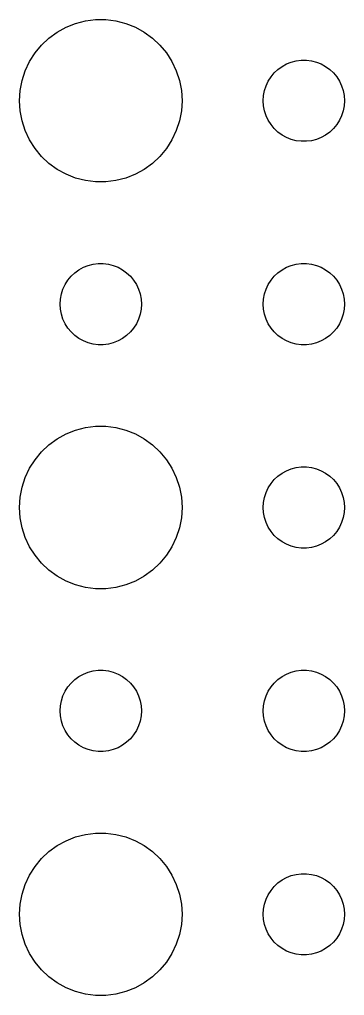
# Model space of a CAD drawing. Header units: metres. Extents: x -150 to 150, y -149 to 149.
# Drawn here: x 34.5 to 46.5, y -115.49 to -79.51 of the extents above; entities that cross this region are included whole.
import ezdxf

# ---------------------------------------------------------------- set-up
doc = ezdxf.new("R2010")
doc.units = ezdxf.units.M

msp = doc.modelspace()

# ---------------------------------------------------------------- linework, layer by layer
for p, q in [((36.9379, -79.5531), (37.3116, -79.5059)), ((37.3116, -79.5059), (37.6884, -79.5059)), ((37.6884, -79.5059), (38.0621, -79.5531)), ((35.8925, -79.967), (36.2227, -79.7855)), ((36.2227, -79.7855), (36.5729, -79.6468)), ((36.5729, -79.6468), (36.9379, -79.5531)), ((38.0621, -79.5531), (38.427, -79.6468)), ((38.427, -79.6468), (38.7773, -79.7855)), ((38.7773, -79.7855), (39.1075, -79.967)), ((35.3131, -80.4464), (35.5877, -80.1885)), ((35.5877, -80.1885), (35.8925, -79.967)), ((39.1075, -79.967), (39.4123, -80.1885)), ((39.4123, -80.1885), (39.6869, -80.4464)), ((35.0729, -80.7366), (35.3131, -80.4464)), ((39.6869, -80.4464), (39.927, -80.7366)), ((34.8711, -81.0547), (35.0729, -80.7366)), ((39.927, -80.7366), (40.1289, -81.0547)), ((34.7107, -81.3956), (34.8711, -81.0547)), ((40.1289, -81.0547), (40.2893, -81.3956)), ((44.0439, -81.3442), (44.1963, -81.2335)), ((44.1963, -81.2335), (44.3613, -81.1428)), ((44.3613, -81.1428), (44.5365, -81.0734)), ((44.5365, -81.0734), (44.7189, -81.0266)), ((44.7189, -81.0266), (44.9058, -81.003)), ((44.9058, -81.003), (45.0942, -81.003)), ((45.0942, -81.003), (45.2811, -81.0266)), ((45.2811, -81.0266), (45.4635, -81.0734)), ((45.4635, -81.0734), (45.6387, -81.1428)), ((45.6387, -81.1428), (45.8037, -81.2335)), ((45.8037, -81.2335), (45.9561, -81.3442)), ((34.5942, -81.7539), (34.7107, -81.3956)), ((40.2893, -81.3956), (40.4057, -81.7539)), ((43.6855, -81.7774), (43.7865, -81.6183)), ((43.7865, -81.6183), (43.9065, -81.4732)), ((43.9065, -81.4732), (44.0439, -81.3442)), ((45.9561, -81.3442), (46.0934, -81.4732)), ((46.0934, -81.4732), (46.2135, -81.6183)), ((46.2135, -81.6183), (46.3145, -81.7774)), ((34.5237, -82.124), (34.5942, -81.7539)), ((40.4057, -81.7539), (40.4763, -82.124)), ((43.5471, -82.127), (43.6053, -81.9478)), ((43.6053, -81.9478), (43.6855, -81.7774)), ((46.3145, -81.7774), (46.3947, -81.9478)), ((46.3947, -81.9478), (46.4529, -82.127)), ((34.5, -82.5), (34.5237, -82.124)), ((40.4763, -82.124), (40.5, -82.5)), ((43.5, -82.5), (43.5118, -82.312)), ((43.5118, -82.312), (43.5471, -82.127)), ((46.4529, -82.127), (46.4882, -82.312)), ((46.4882, -82.312), (46.5, -82.5)), ((34.5237, -82.876), (34.5, -82.5)), ((40.5, -82.5), (40.4763, -82.876)), ((43.5118, -82.688), (43.5, -82.5)), ((43.5471, -82.873), (43.5118, -82.688)), ((46.4882, -82.688), (46.4529, -82.873)), ((46.5, -82.5), (46.4882, -82.688)), ((34.5942, -83.2461), (34.5237, -82.876)), ((40.4763, -82.876), (40.4057, -83.2461)), ((43.6053, -83.0522), (43.5471, -82.873)), ((43.6855, -83.2226), (43.6053, -83.0522)), ((46.3947, -83.0522), (46.3145, -83.2226)), ((46.4529, -82.873), (46.3947, -83.0522)), ((34.7107, -83.6044), (34.5942, -83.2461)), ((40.4057, -83.2461), (40.2893, -83.6044)), ((43.7865, -83.3817), (43.6855, -83.2226)), ((43.9065, -83.5268), (43.7865, -83.3817)), ((46.2135, -83.3817), (46.0934, -83.5268)), ((46.3145, -83.2226), (46.2135, -83.3817)), ((34.8711, -83.9453), (34.7107, -83.6044)), ((40.2893, -83.6044), (40.1289, -83.9453)), ((44.0439, -83.6558), (43.9065, -83.5268)), ((44.1963, -83.7665), (44.0439, -83.6558)), ((44.3613, -83.8572), (44.1963, -83.7665)), ((45.8037, -83.7665), (45.6387, -83.8572)), ((45.9561, -83.6558), (45.8037, -83.7665)), ((46.0934, -83.5268), (45.9561, -83.6558)), ((35.0729, -84.2634), (34.8711, -83.9453)), ((40.1289, -83.9453), (39.927, -84.2634)), ((44.5365, -83.9266), (44.3613, -83.8572)), ((44.7189, -83.9734), (44.5365, -83.9266)), ((44.9058, -83.997), (44.7189, -83.9734)), ((45.0942, -83.997), (44.9058, -83.997)), ((45.2811, -83.9734), (45.0942, -83.997)), ((45.4635, -83.9266), (45.2811, -83.9734)), ((45.6387, -83.8572), (45.4635, -83.9266)), ((35.3131, -84.5536), (35.0729, -84.2634)), ((35.5877, -84.8115), (35.3131, -84.5536)), ((39.6869, -84.5536), (39.4123, -84.8115)), ((39.927, -84.2634), (39.6869, -84.5536)), ((35.8925, -85.033), (35.5877, -84.8115)), ((39.4123, -84.8115), (39.1075, -85.033)), ((36.2227, -85.2145), (35.8925, -85.033)), ((36.5729, -85.3532), (36.2227, -85.2145)), ((38.7773, -85.2145), (38.427, -85.3532)), ((39.1075, -85.033), (38.7773, -85.2145)), ((36.9379, -85.4469), (36.5729, -85.3532)), ((37.3116, -85.4941), (36.9379, -85.4469)), ((37.6884, -85.4941), (37.3116, -85.4941)), ((38.0621, -85.4469), (37.6884, -85.4941)), ((38.427, -85.3532), (38.0621, -85.4469)), ((37.0365, -88.5734), (37.2189, -88.5266)), ((37.2189, -88.5266), (37.4058, -88.503)), ((37.4058, -88.503), (37.5942, -88.503)), ((37.5942, -88.503), (37.7811, -88.5266)), ((37.7811, -88.5266), (37.9635, -88.5734)), ((44.5365, -88.5734), (44.7189, -88.5266)), ((44.7189, -88.5266), (44.9058, -88.503)), ((44.9058, -88.503), (45.0942, -88.503)), ((45.0942, -88.503), (45.2811, -88.5266)), ((45.2811, -88.5266), (45.4635, -88.5734)), ((36.4065, -88.9732), (36.5439, -88.8442)), ((36.5439, -88.8442), (36.6963, -88.7335)), ((36.6963, -88.7335), (36.8613, -88.6428)), ((36.8613, -88.6428), (37.0365, -88.5734)), ((37.9635, -88.5734), (38.1387, -88.6428)), ((38.1387, -88.6428), (38.3037, -88.7335)), ((38.3037, -88.7335), (38.4561, -88.8442)), ((38.4561, -88.8442), (38.5934, -88.9732)), ((43.9065, -88.9732), (44.0439, -88.8442)), ((44.0439, -88.8442), (44.1963, -88.7335)), ((44.1963, -88.7335), (44.3613, -88.6428)), ((44.3613, -88.6428), (44.5365, -88.5734)), ((45.4635, -88.5734), (45.6387, -88.6428)), ((45.6387, -88.6428), (45.8037, -88.7335)), ((45.8037, -88.7335), (45.9561, -88.8442)), ((45.9561, -88.8442), (46.0934, -88.9732)), ((36.1855, -89.2774), (36.2865, -89.1183)), ((36.2865, -89.1183), (36.4065, -88.9732)), ((38.5934, -88.9732), (38.7135, -89.1183)), ((38.7135, -89.1183), (38.8145, -89.2774)), ((43.6855, -89.2774), (43.7865, -89.1183)), ((43.7865, -89.1183), (43.9065, -88.9732)), ((46.0934, -88.9732), (46.2135, -89.1183)), ((46.2135, -89.1183), (46.3145, -89.2774)), ((36.0471, -89.627), (36.1053, -89.4478)), ((36.1053, -89.4478), (36.1855, -89.2774)), ((38.8145, -89.2774), (38.8947, -89.4478)), ((38.8947, -89.4478), (38.9529, -89.627)), ((43.5471, -89.627), (43.6053, -89.4478)), ((43.6053, -89.4478), (43.6855, -89.2774)), ((46.3145, -89.2774), (46.3947, -89.4478)), ((46.3947, -89.4478), (46.4529, -89.627)), ((36, -90), (36.0118, -89.812)), ((36.0118, -89.812), (36.0471, -89.627)), ((38.9529, -89.627), (38.9882, -89.812)), ((38.9882, -89.812), (39, -90)), ((43.5, -90), (43.5118, -89.812)), ((43.5118, -89.812), (43.5471, -89.627)), ((46.4529, -89.627), (46.4882, -89.812)), ((46.4882, -89.812), (46.5, -90)), ((36.0118, -90.188), (36, -90)), ((36.0471, -90.373), (36.0118, -90.188)), ((38.9882, -90.188), (38.9529, -90.373)), ((39, -90), (38.9882, -90.188)), ((43.5118, -90.188), (43.5, -90)), ((43.5471, -90.373), (43.5118, -90.188)), ((46.4882, -90.188), (46.4529, -90.373)), ((46.5, -90), (46.4882, -90.188)), ((36.1053, -90.5522), (36.0471, -90.373)), ((36.1855, -90.7226), (36.1053, -90.5522)), ((38.8947, -90.5522), (38.8145, -90.7226)), ((38.9529, -90.373), (38.8947, -90.5522)), ((43.6053, -90.5522), (43.5471, -90.373)), ((43.6855, -90.7226), (43.6053, -90.5522)), ((46.3947, -90.5522), (46.3145, -90.7226)), ((46.4529, -90.373), (46.3947, -90.5522)), ((36.2865, -90.8817), (36.1855, -90.7226)), ((36.4065, -91.0268), (36.2865, -90.8817)), ((36.5439, -91.1558), (36.4065, -91.0268)), ((38.5934, -91.0268), (38.4561, -91.1558)), ((38.7135, -90.8817), (38.5934, -91.0268)), ((38.8145, -90.7226), (38.7135, -90.8817)), ((43.7865, -90.8817), (43.6855, -90.7226)), ((43.9065, -91.0268), (43.7865, -90.8817)), ((44.0439, -91.1558), (43.9065, -91.0268)), ((46.0934, -91.0268), (45.9561, -91.1558)), ((46.2135, -90.8817), (46.0934, -91.0268)), ((46.3145, -90.7226), (46.2135, -90.8817)), ((36.6963, -91.2665), (36.5439, -91.1558)), ((36.8613, -91.3572), (36.6963, -91.2665)), ((37.0365, -91.4266), (36.8613, -91.3572)), ((38.1387, -91.3572), (37.9635, -91.4266)), ((38.3037, -91.2665), (38.1387, -91.3572)), ((38.4561, -91.1558), (38.3037, -91.2665)), ((44.1963, -91.2665), (44.0439, -91.1558)), ((44.3613, -91.3572), (44.1963, -91.2665)), ((44.5365, -91.4266), (44.3613, -91.3572)), ((45.6387, -91.3572), (45.4635, -91.4266)), ((45.8037, -91.2665), (45.6387, -91.3572)), ((45.9561, -91.1558), (45.8037, -91.2665)), ((37.2189, -91.4734), (37.0365, -91.4266)), ((37.4058, -91.497), (37.2189, -91.4734)), ((37.5942, -91.497), (37.4058, -91.497)), ((37.7811, -91.4734), (37.5942, -91.497)), ((37.9635, -91.4266), (37.7811, -91.4734)), ((44.7189, -91.4734), (44.5365, -91.4266)), ((44.9058, -91.497), (44.7189, -91.4734)), ((45.0942, -91.497), (44.9058, -91.497)), ((45.2811, -91.4734), (45.0942, -91.497)), ((45.4635, -91.4266), (45.2811, -91.4734)), ((36.2227, -94.7855), (36.5729, -94.6468)), ((36.5729, -94.6468), (36.9379, -94.5531)), ((36.9379, -94.5531), (37.3116, -94.5059)), ((37.3116, -94.5059), (37.6884, -94.5059)), ((37.6884, -94.5059), (38.0621, -94.5531)), ((38.0621, -94.5531), (38.427, -94.6468)), ((38.427, -94.6468), (38.7773, -94.7855)), ((35.5877, -95.1885), (35.8925, -94.967)), ((35.8925, -94.967), (36.2227, -94.7855)), ((38.7773, -94.7855), (39.1075, -94.967)), ((39.1075, -94.967), (39.4123, -95.1885)), ((35.3131, -95.4464), (35.5877, -95.1885)), ((39.4123, -95.1885), (39.6869, -95.4464)), ((35.0729, -95.7366), (35.3131, -95.4464)), ((39.6869, -95.4464), (39.927, -95.7366)), ((34.7107, -96.3956), (34.8711, -96.0547)), ((34.8711, -96.0547), (35.0729, -95.7366)), ((39.927, -95.7366), (40.1289, -96.0547)), ((40.1289, -96.0547), (40.2893, -96.3956)), ((44.3613, -96.1428), (44.5365, -96.0734)), ((44.5365, -96.0734), (44.7189, -96.0266)), ((44.7189, -96.0266), (44.9058, -96.003)), ((44.9058, -96.003), (45.0942, -96.003)), ((45.0942, -96.003), (45.2811, -96.0266)), ((45.2811, -96.0266), (45.4635, -96.0734)), ((45.4635, -96.0734), (45.6387, -96.1428)), ((34.5942, -96.7539), (34.7107, -96.3956)), ((40.2893, -96.3956), (40.4057, -96.7539)), ((43.9065, -96.4732), (44.0439, -96.3442)), ((44.0439, -96.3442), (44.1963, -96.2335)), ((44.1963, -96.2335), (44.3613, -96.1428)), ((45.6387, -96.1428), (45.8037, -96.2335)), ((45.8037, -96.2335), (45.9561, -96.3442)), ((45.9561, -96.3442), (46.0934, -96.4732)), ((34.5237, -97.124), (34.5942, -96.7539)), ((40.4057, -96.7539), (40.4763, -97.124)), ((43.6053, -96.9478), (43.6855, -96.7774)), ((43.6855, -96.7774), (43.7865, -96.6183)), ((43.7865, -96.6183), (43.9065, -96.4732)), ((46.0934, -96.4732), (46.2135, -96.6183)), ((46.2135, -96.6183), (46.3145, -96.7774)), ((46.3145, -96.7774), (46.3947, -96.9478)), ((34.5, -97.5), (34.5237, -97.124)), ((40.4763, -97.124), (40.5, -97.5)), ((43.5118, -97.312), (43.5471, -97.127)), ((43.5471, -97.127), (43.6053, -96.9478)), ((46.3947, -96.9478), (46.4529, -97.127)), ((46.4529, -97.127), (46.4882, -97.312)), ((34.5237, -97.876), (34.5, -97.5)), ((40.5, -97.5), (40.4763, -97.876)), ((43.5, -97.5), (43.5118, -97.312)), ((43.5118, -97.688), (43.5, -97.5)), ((46.4882, -97.312), (46.5, -97.5)), ((46.5, -97.5), (46.4882, -97.688)), ((34.5942, -98.2461), (34.5237, -97.876)), ((40.4763, -97.876), (40.4057, -98.2461)), ((43.5471, -97.873), (43.5118, -97.688)), ((43.6053, -98.0522), (43.5471, -97.873)), ((46.4529, -97.873), (46.3947, -98.0522)), ((46.4882, -97.688), (46.4529, -97.873)), ((34.7107, -98.6044), (34.5942, -98.2461)), ((40.4057, -98.2461), (40.2893, -98.6044)), ((43.6855, -98.2226), (43.6053, -98.0522)), ((43.7865, -98.3817), (43.6855, -98.2226)), ((46.3145, -98.2226), (46.2135, -98.3817)), ((46.3947, -98.0522), (46.3145, -98.2226)), ((34.8711, -98.9453), (34.7107, -98.6044)), ((40.2893, -98.6044), (40.1289, -98.9453)), ((43.9065, -98.5268), (43.7865, -98.3817)), ((44.0439, -98.6558), (43.9065, -98.5268)), ((46.0934, -98.5268), (45.9561, -98.6558)), ((46.2135, -98.3817), (46.0934, -98.5268)), ((35.0729, -99.2634), (34.8711, -98.9453)), ((40.1289, -98.9453), (39.927, -99.2634)), ((44.1963, -98.7665), (44.0439, -98.6558)), ((44.3613, -98.8572), (44.1963, -98.7665)), ((44.5365, -98.9266), (44.3613, -98.8572)), ((44.7189, -98.9734), (44.5365, -98.9266)), ((45.4635, -98.9266), (45.2811, -98.9734)), ((45.6387, -98.8572), (45.4635, -98.9266)), ((45.8037, -98.7665), (45.6387, -98.8572)), ((45.9561, -98.6558), (45.8037, -98.7665)), ((35.3131, -99.5536), (35.0729, -99.2634)), ((39.927, -99.2634), (39.6869, -99.5536)), ((44.9058, -98.997), (44.7189, -98.9734)), ((45.0942, -98.997), (44.9058, -98.997)), ((45.2811, -98.9734), (45.0942, -98.997)), ((35.5877, -99.8115), (35.3131, -99.5536)), ((39.6869, -99.5536), (39.4123, -99.8115)), ((35.8925, -100.033), (35.5877, -99.8115)), ((36.2227, -100.214), (35.8925, -100.033)), ((39.1075, -100.033), (38.7773, -100.214)), ((39.4123, -99.8115), (39.1075, -100.033)), ((36.5729, -100.353), (36.2227, -100.214)), ((36.9379, -100.447), (36.5729, -100.353)), ((38.427, -100.353), (38.0621, -100.447)), ((38.7773, -100.214), (38.427, -100.353)), ((37.3116, -100.494), (36.9379, -100.447)), ((37.6884, -100.494), (37.3116, -100.494)), ((38.0621, -100.447), (37.6884, -100.494)), ((36.6963, -103.734), (36.8613, -103.643)), ((36.8613, -103.643), (37.0365, -103.573)), ((37.0365, -103.573), (37.2189, -103.527)), ((37.2189, -103.527), (37.4058, -103.503)), ((37.4058, -103.503), (37.5942, -103.503)), ((37.5942, -103.503), (37.7811, -103.527)), ((37.7811, -103.527), (37.9635, -103.573)), ((37.9635, -103.573), (38.1387, -103.643)), ((38.1387, -103.643), (38.3037, -103.734)), ((44.1963, -103.734), (44.3613, -103.643)), ((44.3613, -103.643), (44.5365, -103.573)), ((44.5365, -103.573), (44.7189, -103.527)), ((44.7189, -103.527), (44.9058, -103.503)), ((44.9058, -103.503), (45.0942, -103.503)), ((45.0942, -103.503), (45.2811, -103.527)), ((45.2811, -103.527), (45.4635, -103.573)), ((45.4635, -103.573), (45.6387, -103.643)), ((45.6387, -103.643), (45.8037, -103.734)), ((36.2865, -104.118), (36.4065, -103.973)), ((36.4065, -103.973), (36.5439, -103.844)), ((36.5439, -103.844), (36.6963, -103.734)), ((38.3037, -103.734), (38.4561, -103.844)), ((38.4561, -103.844), (38.5934, -103.973)), ((38.5934, -103.973), (38.7135, -104.118)), ((43.7865, -104.118), (43.9065, -103.973)), ((43.9065, -103.973), (44.0439, -103.844)), ((44.0439, -103.844), (44.1963, -103.734)), ((45.8037, -103.734), (45.9561, -103.844)), ((45.9561, -103.844), (46.0934, -103.973)), ((46.0934, -103.973), (46.2135, -104.118)), ((36.1053, -104.448), (36.1855, -104.277)), ((36.1855, -104.277), (36.2865, -104.118)), ((38.7135, -104.118), (38.8145, -104.277)), ((38.8145, -104.277), (38.8947, -104.448)), ((43.6053, -104.448), (43.6855, -104.277)), ((43.6855, -104.277), (43.7865, -104.118)), ((46.2135, -104.118), (46.3145, -104.277)), ((46.3145, -104.277), (46.3947, -104.448)), ((36.0118, -104.812), (36.0471, -104.627)), ((36.0471, -104.627), (36.1053, -104.448)), ((38.8947, -104.448), (38.9529, -104.627)), ((38.9529, -104.627), (38.9882, -104.812)), ((43.5118, -104.812), (43.5471, -104.627)), ((43.5471, -104.627), (43.6053, -104.448)), ((46.3947, -104.448), (46.4529, -104.627)), ((46.4529, -104.627), (46.4882, -104.812)), ((36, -105), (36.0118, -104.812)), ((36.0118, -105.188), (36, -105)), ((38.9882, -104.812), (39, -105)), ((39, -105), (38.9882, -105.188)), ((43.5, -105), (43.5118, -104.812)), ((43.5118, -105.188), (43.5, -105)), ((46.4882, -104.812), (46.5, -105)), ((46.5, -105), (46.4882, -105.188)), ((36.0471, -105.373), (36.0118, -105.188)), ((36.1053, -105.552), (36.0471, -105.373)), ((38.9529, -105.373), (38.8947, -105.552)), ((38.9882, -105.188), (38.9529, -105.373)), ((43.5471, -105.373), (43.5118, -105.188)), ((43.6053, -105.552), (43.5471, -105.373)), ((46.4529, -105.373), (46.3947, -105.552)), ((46.4882, -105.188), (46.4529, -105.373)), ((36.1855, -105.723), (36.1053, -105.552)), ((36.2865, -105.882), (36.1855, -105.723)), ((38.8145, -105.723), (38.7135, -105.882)), ((38.8947, -105.552), (38.8145, -105.723)), ((43.6855, -105.723), (43.6053, -105.552)), ((43.7865, -105.882), (43.6855, -105.723)), ((46.3145, -105.723), (46.2135, -105.882)), ((46.3947, -105.552), (46.3145, -105.723)), ((36.4065, -106.027), (36.2865, -105.882)), ((36.5439, -106.156), (36.4065, -106.027)), ((36.6963, -106.266), (36.5439, -106.156)), ((38.4561, -106.156), (38.3037, -106.266)), ((38.5934, -106.027), (38.4561, -106.156)), ((38.7135, -105.882), (38.5934, -106.027)), ((43.9065, -106.027), (43.7865, -105.882)), ((44.0439, -106.156), (43.9065, -106.027)), ((44.1963, -106.266), (44.0439, -106.156)), ((45.9561, -106.156), (45.8037, -106.266)), ((46.0934, -106.027), (45.9561, -106.156)), ((46.2135, -105.882), (46.0934, -106.027)), ((36.8613, -106.357), (36.6963, -106.266)), ((37.0365, -106.427), (36.8613, -106.357)), ((37.2189, -106.473), (37.0365, -106.427)), ((37.4058, -106.497), (37.2189, -106.473)), ((37.5942, -106.497), (37.4058, -106.497)), ((37.7811, -106.473), (37.5942, -106.497)), ((37.9635, -106.427), (37.7811, -106.473)), ((38.1387, -106.357), (37.9635, -106.427)), ((38.3037, -106.266), (38.1387, -106.357)), ((44.3613, -106.357), (44.1963, -106.266)), ((44.5365, -106.427), (44.3613, -106.357)), ((44.7189, -106.473), (44.5365, -106.427)), ((44.9058, -106.497), (44.7189, -106.473)), ((45.0942, -106.497), (44.9058, -106.497)), ((45.2811, -106.473), (45.0942, -106.497)), ((45.4635, -106.427), (45.2811, -106.473)), ((45.6387, -106.357), (45.4635, -106.427)), ((45.8037, -106.266), (45.6387, -106.357)), ((36.2227, -109.786), (36.5729, -109.647)), ((36.5729, -109.647), (36.9379, -109.553)), ((36.9379, -109.553), (37.3116, -109.506)), ((37.3116, -109.506), (37.6884, -109.506)), ((37.6884, -109.506), (38.0621, -109.553)), ((38.0621, -109.553), (38.427, -109.647)), ((38.427, -109.647), (38.7773, -109.786)), ((35.5877, -110.188), (35.8925, -109.967)), ((35.8925, -109.967), (36.2227, -109.786)), ((38.7773, -109.786), (39.1075, -109.967)), ((39.1075, -109.967), (39.4123, -110.188)), ((35.0729, -110.737), (35.3131, -110.446)), ((35.3131, -110.446), (35.5877, -110.188)), ((39.4123, -110.188), (39.6869, -110.446)), ((39.6869, -110.446), (39.927, -110.737)), ((34.8711, -111.055), (35.0729, -110.737)), ((39.927, -110.737), (40.1289, -111.055)), ((34.7107, -111.396), (34.8711, -111.055)), ((40.1289, -111.055), (40.2893, -111.396)), ((44.1963, -111.234), (44.3613, -111.143)), ((44.3613, -111.143), (44.5365, -111.073)), ((44.5365, -111.073), (44.7189, -111.027)), ((44.7189, -111.027), (44.9058, -111.003)), ((44.9058, -111.003), (45.0942, -111.003)), ((45.0942, -111.003), (45.2811, -111.027)), ((45.2811, -111.027), (45.4635, -111.073)), ((45.4635, -111.073), (45.6387, -111.143)), ((45.6387, -111.143), (45.8037, -111.234)), ((34.5942, -111.754), (34.7107, -111.396)), ((40.2893, -111.396), (40.4057, -111.754)), ((43.7865, -111.618), (43.9065, -111.473)), ((43.9065, -111.473), (44.0439, -111.344)), ((44.0439, -111.344), (44.1963, -111.234)), ((45.8037, -111.234), (45.9561, -111.344)), ((45.9561, -111.344), (46.0934, -111.473)), ((46.0934, -111.473), (46.2135, -111.618)), ((34.5237, -112.124), (34.5942, -111.754)), ((40.4057, -111.754), (40.4763, -112.124)), ((43.6053, -111.948), (43.6855, -111.777)), ((43.6855, -111.777), (43.7865, -111.618)), ((46.2135, -111.618), (46.3145, -111.777)), ((46.3145, -111.777), (46.3947, -111.948)), ((34.5, -112.5), (34.5237, -112.124)), ((40.4763, -112.124), (40.5, -112.5)), ((43.5118, -112.312), (43.5471, -112.127)), ((43.5471, -112.127), (43.6053, -111.948)), ((46.3947, -111.948), (46.4529, -112.127)), ((46.4529, -112.127), (46.4882, -112.312)), ((34.5237, -112.876), (34.5, -112.5)), ((40.5, -112.5), (40.4763, -112.876)), ((43.5, -112.5), (43.5118, -112.312)), ((43.5118, -112.688), (43.5, -112.5)), ((46.4882, -112.312), (46.5, -112.5)), ((46.5, -112.5), (46.4882, -112.688)), ((34.5942, -113.246), (34.5237, -112.876)), ((40.4763, -112.876), (40.4057, -113.246)), ((43.5471, -112.873), (43.5118, -112.688)), ((43.6053, -113.052), (43.5471, -112.873)), ((46.4529, -112.873), (46.3947, -113.052)), ((46.4882, -112.688), (46.4529, -112.873)), ((34.7107, -113.604), (34.5942, -113.246)), ((40.4057, -113.246), (40.2893, -113.604)), ((43.6855, -113.223), (43.6053, -113.052)), ((43.7865, -113.382), (43.6855, -113.223)), ((46.3145, -113.223), (46.2135, -113.382)), ((46.3947, -113.052), (46.3145, -113.223)), ((34.8711, -113.945), (34.7107, -113.604)), ((40.2893, -113.604), (40.1289, -113.945)), ((43.9065, -113.527), (43.7865, -113.382)), ((44.0439, -113.656), (43.9065, -113.527)), ((44.1963, -113.766), (44.0439, -113.656)), ((45.9561, -113.656), (45.8037, -113.766)), ((46.0934, -113.527), (45.9561, -113.656)), ((46.2135, -113.382), (46.0934, -113.527)), ((35.0729, -114.263), (34.8711, -113.945)), ((40.1289, -113.945), (39.927, -114.263)), ((44.3613, -113.857), (44.1963, -113.766)), ((44.5365, -113.927), (44.3613, -113.857)), ((44.7189, -113.973), (44.5365, -113.927)), ((44.9058, -113.997), (44.7189, -113.973)), ((45.0942, -113.997), (44.9058, -113.997)), ((45.2811, -113.973), (45.0942, -113.997)), ((45.4635, -113.927), (45.2811, -113.973)), ((45.6387, -113.857), (45.4635, -113.927)), ((45.8037, -113.766), (45.6387, -113.857)), ((35.3131, -114.554), (35.0729, -114.263)), ((39.927, -114.263), (39.6869, -114.554)), ((35.5877, -114.812), (35.3131, -114.554)), ((39.6869, -114.554), (39.4123, -114.812)), ((35.8925, -115.033), (35.5877, -114.812)), ((36.2227, -115.214), (35.8925, -115.033)), ((39.1075, -115.033), (38.7773, -115.214)), ((39.4123, -114.812), (39.1075, -115.033)), ((36.5729, -115.353), (36.2227, -115.214)), ((36.9379, -115.447), (36.5729, -115.353)), ((37.3116, -115.494), (36.9379, -115.447)), ((37.6884, -115.494), (37.3116, -115.494)), ((38.0621, -115.447), (37.6884, -115.494)), ((38.427, -115.353), (38.0621, -115.447)), ((38.7773, -115.214), (38.427, -115.353))]:
    msp.add_line(p, q)

doc.saveas('drawing.dxf')
